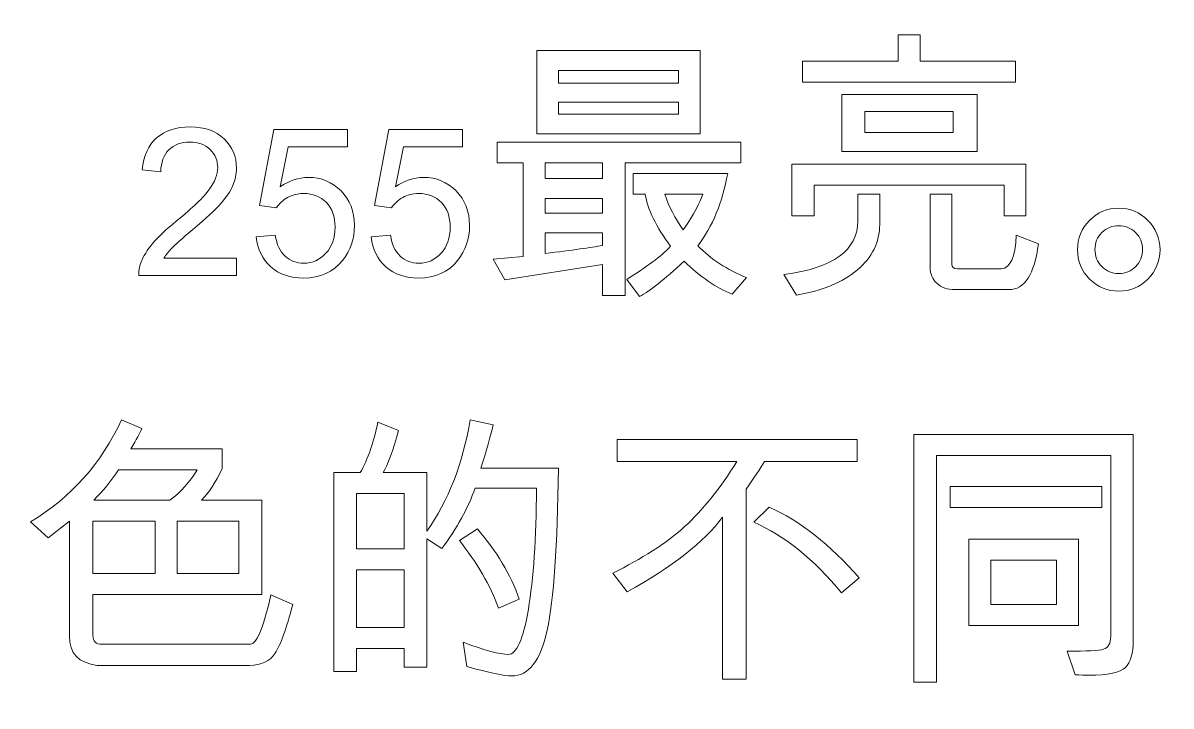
# Model space of a CAD drawing. Header units: millimetres. Extents: x 323 to 983, y 59 to 560.
# Drawn here: x 509.9 to 534.86, y 84.72 to 99.58 of the extents above; entities that cross this region are included whole.
import ezdxf

# ---------------------------------------------------------------- set-up
doc = ezdxf.new("R2010")
doc.units = ezdxf.units.MM
doc.header["$MEASUREMENT"] = 0
doc.layers.add('layer 1', color=7, linetype='Continuous')

msp = doc.modelspace()

# ---------------------------------------------------------------- linework, layer by layer
at = {"layer": 'layer 1', "color": 142, "lineweight": 9}
msp.add_open_spline([(332.7743, 558.5647), (332.7743, 558.5647), (612.7743, 558.5647), (612.7743, 558.5647), (612.7743, 558.5647), (615.4248, 558.5664), (617.9674, 557.5151), (619.8428, 555.6421), (619.8428, 555.6421), (621.7182, 553.7691), (622.7727, 551.2152), (622.7743, 548.5647), (622.7743, 548.5647), (622.7743, 548.5647), (622.7743, 68.5647), (622.7743, 68.5647), (622.7743, 68.5647), (622.776, 65.9143), (621.7247, 63.3717), (619.8517, 61.4963), (619.8517, 61.4963), (617.9787, 59.6209), (615.4248, 58.5664), (612.7743, 58.5647), (612.7743, 58.5647), (612.7743, 58.5647), (332.7743, 58.5647), (332.7743, 58.5647), (332.7743, 58.5647), (330.1239, 58.5631), (327.5813, 59.6144), (325.7059, 61.4873), (325.7059, 61.4873), (323.8305, 63.3603), (322.776, 65.9143), (322.7743, 68.5647), (322.7743, 68.5647), (322.7743, 68.5647), (322.7743, 548.5647), (322.7743, 548.5647), (322.7743, 548.5647), (322.7727, 551.2152), (323.824, 553.7578), (325.6969, 555.6332), (325.6969, 555.6332), (327.5699, 557.5086), (330.1239, 558.5631), (332.7743, 558.5647)], degree=3, knots=[0, 0, 0, 0, 0.0833333, 0.0833333, 0.0833333, 0.0833333, 0.1666667, 0.1666667, 0.1666667, 0.1666667, 0.25, 0.25, 0.25, 0.25, 0.3333333, 0.3333333, 0.3333333, 0.3333333, 0.4166667, 0.4166667, 0.4166667, 0.4166667, 0.5, 0.5, 0.5, 0.5, 0.5833333, 0.5833333, 0.5833333, 0.5833333, 0.6666667, 0.6666667, 0.6666667, 0.6666667, 0.75, 0.75, 0.75, 0.75, 0.8333333, 0.8333333, 0.8333333, 0.8333333, 0.9166667, 0.9166667, 0.9166667, 0.9166667, 1, 1, 1, 1], dxfattribs=at)
at = {"layer": 'layer 1', "lineweight": 9}
for points, knots in [([(383.238, 160.7919), (383.238, 160.7919), (593.3409, 160.7919), (593.3409, 160.7919), (593.3409, 160.7919), (595.9914, 160.7935), (598.534, 159.7422), (600.4094, 157.8693), (600.4094, 157.8693), (602.2847, 155.9963), (603.3393, 153.4423), (603.3409, 150.7919), (603.3409, 150.7919), (603.3409, 150.7919), (603.3409, 78.6181), (603.3409, 78.6181), (603.3409, 78.6181), (603.3426, 75.9676), (602.2913, 73.425), (600.4183, 71.5496), (600.4183, 71.5496), (598.5453, 69.6743), (595.9914, 68.6198), (593.3409, 68.6181), (593.3409, 68.6181), (593.3409, 68.6181), (356.6204, 68.6181), (356.6204, 68.6181), (356.6204, 68.6181), (353.9699, 68.6164), (351.4273, 69.6677), (349.552, 71.5407), (349.552, 71.5407), (347.6766, 73.4137), (346.6221, 75.9676), (346.6204, 78.6181), (346.6204, 78.6181), (346.6204, 78.6181), (346.6204, 150.7919), (346.6204, 150.7919), (346.6204, 150.7919), (346.6188, 153.4423), (347.67, 155.9849), (349.543, 157.8603), (349.543, 157.8603), (351.416, 159.7357), (353.9699, 160.7902), (356.6204, 160.7919), (356.6204, 160.7919), (356.6204, 160.7919), (383.238, 160.7919), (383.238, 160.7919)], [0, 0, 0, 0, 0.0769231, 0.0769231, 0.0769231, 0.0769231, 0.1538462, 0.1538462, 0.1538462, 0.1538462, 0.2307692, 0.2307692, 0.2307692, 0.2307692, 0.3076923, 0.3076923, 0.3076923, 0.3076923, 0.3846154, 0.3846154, 0.3846154, 0.3846154, 0.4615385, 0.4615385, 0.4615385, 0.4615385, 0.5384615, 0.5384615, 0.5384615, 0.5384615, 0.6153846, 0.6153846, 0.6153846, 0.6153846, 0.6923077, 0.6923077, 0.6923077, 0.6923077, 0.7692308, 0.7692308, 0.7692308, 0.7692308, 0.8461538, 0.8461538, 0.8461538, 0.8461538, 0.9230769, 0.9230769, 0.9230769, 0.9230769, 1, 1, 1, 1]), ([(531.48, 98.2984), (531.48, 98.2984), (526.853, 98.2984), (526.853, 98.2984), (526.853, 98.2984), (526.853, 98.2984), (526.853, 98.7556), (526.853, 98.7556), (526.853, 98.7556), (526.853, 98.7556), (528.928, 98.7556), (528.928, 98.7556), (528.928, 98.7556), (528.928, 98.7556), (528.928, 99.3234), (528.928, 99.3234), (528.928, 99.3234), (528.928, 99.3234), (529.405, 99.3234), (529.405, 99.3234), (529.405, 99.3234), (529.405, 99.3234), (529.405, 98.7556), (529.405, 98.7556), (529.405, 98.7556), (529.405, 98.7556), (531.48, 98.7556), (531.48, 98.7556), (531.48, 98.7556), (531.48, 98.7556), (531.48, 98.2984), (531.48, 98.2984)], [0, 0, 0, 0, 0.125, 0.125, 0.125, 0.125, 0.25, 0.25, 0.25, 0.25, 0.375, 0.375, 0.375, 0.375, 0.5, 0.5, 0.5, 0.5, 0.625, 0.625, 0.625, 0.625, 0.75, 0.75, 0.75, 0.75, 0.875, 0.875, 0.875, 0.875, 1, 1, 1, 1]), ([(524.629, 97.1692), (524.629, 97.1692), (521.0727, 97.1692), (521.0727, 97.1692), (521.0727, 97.1692), (521.0727, 97.1692), (521.0727, 98.9817), (521.0727, 98.9817), (521.0727, 98.9817), (521.0727, 98.9817), (524.629, 98.9817), (524.629, 98.9817), (524.629, 98.9817), (524.629, 98.9817), (524.629, 97.1692), (524.629, 97.1692)], [0, 0, 0, 0, 0.25, 0.25, 0.25, 0.25, 0.5, 0.5, 0.5, 0.5, 0.75, 0.75, 0.75, 0.75, 1, 1, 1, 1]), ([(524.155, 98.2744), (524.155, 98.2744), (524.155, 98.5484), (524.155, 98.5484), (524.155, 98.5484), (524.155, 98.5484), (521.5467, 98.5484), (521.5467, 98.5484), (521.5467, 98.5484), (521.5467, 98.5484), (521.5467, 98.2744), (521.5467, 98.2744), (521.5467, 98.2744), (521.5467, 98.2744), (524.155, 98.2744), (524.155, 98.2744)], [0, 0, 0, 0, 0.25, 0.25, 0.25, 0.25, 0.5, 0.5, 0.5, 0.5, 0.75, 0.75, 0.75, 0.75, 1, 1, 1, 1]), ([(524.155, 97.5994), (524.155, 97.5994), (524.155, 97.8619), (524.155, 97.8619), (524.155, 97.8619), (524.155, 97.8619), (521.5467, 97.8619), (521.5467, 97.8619), (521.5467, 97.8619), (521.5467, 97.8619), (521.5467, 97.5994), (521.5467, 97.5994), (521.5467, 97.5994), (521.5467, 97.5994), (524.155, 97.5994), (524.155, 97.5994)], [0, 0, 0, 0, 0.25, 0.25, 0.25, 0.25, 0.5, 0.5, 0.5, 0.5, 0.75, 0.75, 0.75, 0.75, 1, 1, 1, 1]), ([(530.6467, 96.7879), (530.6467, 96.7879), (527.705, 96.7879), (527.705, 96.7879), (527.705, 96.7879), (527.705, 96.7879), (527.705, 98.0296), (527.705, 98.0296), (527.705, 98.0296), (527.705, 98.0296), (530.6467, 98.0296), (530.6467, 98.0296), (530.6467, 98.0296), (530.6467, 98.0296), (530.6467, 96.7879), (530.6467, 96.7879)], [0, 0, 0, 0, 0.25, 0.25, 0.25, 0.25, 0.5, 0.5, 0.5, 0.5, 0.75, 0.75, 0.75, 0.75, 1, 1, 1, 1]), ([(530.128, 97.1994), (530.128, 97.1994), (530.128, 97.6546), (530.128, 97.6546), (530.128, 97.6546), (530.128, 97.6546), (528.205, 97.6546), (528.205, 97.6546), (528.205, 97.6546), (528.205, 97.6546), (528.205, 97.1994), (528.205, 97.1994), (528.205, 97.1994), (528.205, 97.1994), (530.128, 97.1994), (530.128, 97.1994)], [0, 0, 0, 0, 0.25, 0.25, 0.25, 0.25, 0.5, 0.5, 0.5, 0.5, 0.75, 0.75, 0.75, 0.75, 1, 1, 1, 1]), ([(514.5491, 94.4671), (514.5491, 94.4671), (514.5491, 94.0869), (514.5491, 94.0869), (514.5491, 94.0869), (514.5491, 94.0869), (512.4199, 94.0869), (512.4199, 94.0869), (512.4199, 94.0869), (512.4169, 94.1821), (512.4319, 94.2736), (512.4656, 94.3614), (512.4656, 94.3614), (512.5196, 94.5069), (512.6066, 94.6494), (512.7259, 94.7904), (512.7259, 94.7904), (512.8459, 94.9306), (513.0184, 95.0934), (513.2434, 95.2779), (513.2434, 95.2779), (513.5936, 95.5651), (513.8306, 95.7924), (513.9536, 95.9604), (513.9536, 95.9604), (514.0766, 96.1276), (514.1381, 96.2866), (514.1381, 96.4359), (514.1381, 96.4359), (514.1381, 96.5926), (514.0819, 96.7246), (513.9701, 96.8326), (513.9701, 96.8326), (513.8576, 96.9399), (513.7114, 96.9939), (513.5314, 96.9939), (513.5314, 96.9939), (513.3409, 96.9939), (513.1886, 96.9369), (513.0746, 96.8221), (513.0746, 96.8221), (512.9599, 96.7081), (512.9021, 96.5499), (512.9006, 96.3481), (512.9006, 96.3481), (512.9006, 96.3481), (512.4941, 96.3894), (512.4941, 96.3894), (512.4941, 96.3894), (512.5219, 96.6931), (512.6269, 96.9241), (512.8084, 97.0831), (512.8084, 97.0831), (512.9899, 97.2421), (513.2344, 97.3216), (513.5404, 97.3216), (513.5404, 97.3216), (513.8494, 97.3216), (514.0939, 97.2354), (514.2739, 97.0644), (514.2739, 97.0644), (514.4546, 96.8926), (514.5446, 96.6804), (514.5446, 96.4269), (514.5446, 96.4269), (514.5446, 96.2979), (514.5184, 96.1711), (514.4651, 96.0466), (514.4651, 96.0466), (514.4126, 95.9221), (514.3249, 95.7909), (514.2026, 95.6536), (514.2026, 95.6536), (514.0804, 95.5156), (513.8771, 95.3266), (513.5929, 95.0866), (513.5929, 95.0866), (513.3559, 94.8871), (513.2036, 94.7521), (513.1361, 94.6809), (513.1361, 94.6809), (513.0686, 94.6104), (513.0131, 94.5391), (512.9689, 94.4671), (512.9689, 94.4671), (512.9689, 94.4671), (514.5491, 94.4671), (514.5491, 94.4671)], [0, 0, 0, 0, 0.0454545, 0.0454545, 0.0454545, 0.0454545, 0.0909091, 0.0909091, 0.0909091, 0.0909091, 0.1363636, 0.1363636, 0.1363636, 0.1363636, 0.1818182, 0.1818182, 0.1818182, 0.1818182, 0.2272727, 0.2272727, 0.2272727, 0.2272727, 0.2727273, 0.2727273, 0.2727273, 0.2727273, 0.3181818, 0.3181818, 0.3181818, 0.3181818, 0.3636364, 0.3636364, 0.3636364, 0.3636364, 0.4090909, 0.4090909, 0.4090909, 0.4090909, 0.4545455, 0.4545455, 0.4545455, 0.4545455, 0.5, 0.5, 0.5, 0.5, 0.5454545, 0.5454545, 0.5454545, 0.5454545, 0.5909091, 0.5909091, 0.5909091, 0.5909091, 0.6363636, 0.6363636, 0.6363636, 0.6363636, 0.6818182, 0.6818182, 0.6818182, 0.6818182, 0.7272727, 0.7272727, 0.7272727, 0.7272727, 0.7727273, 0.7727273, 0.7727273, 0.7727273, 0.8181818, 0.8181818, 0.8181818, 0.8181818, 0.8636364, 0.8636364, 0.8636364, 0.8636364, 0.9090909, 0.9090909, 0.9090909, 0.9090909, 0.9545455, 0.9545455, 0.9545455, 0.9545455, 1, 1, 1, 1]), ([(514.9728, 94.9306), (514.9728, 94.9306), (515.3883, 94.9659), (515.3883, 94.9659), (515.3883, 94.9659), (515.4191, 94.7634), (515.4903, 94.6119), (515.6021, 94.5099), (515.6021, 94.5099), (515.7146, 94.4079), (515.8496, 94.3569), (516.0078, 94.3569), (516.0078, 94.3569), (516.1983, 94.3569), (516.3596, 94.4289), (516.4908, 94.5721), (516.4908, 94.5721), (516.6228, 94.7161), (516.6888, 94.9066), (516.6888, 95.1436), (516.6888, 95.1436), (516.6888, 95.3694), (516.6258, 95.5471), (516.4991, 95.6776), (516.4991, 95.6776), (516.3723, 95.8081), (516.2066, 95.8734), (516.0011, 95.8734), (516.0011, 95.8734), (515.8736, 95.8734), (515.7588, 95.8441), (515.6561, 95.7864), (515.6561, 95.7864), (515.5533, 95.7286), (515.4731, 95.6536), (515.4146, 95.5614), (515.4146, 95.5614), (515.4146, 95.5614), (515.0433, 95.6094), (515.0433, 95.6094), (515.0433, 95.6094), (515.0433, 95.6094), (515.3553, 97.2639), (515.3553, 97.2639), (515.3553, 97.2639), (515.3553, 97.2639), (516.9573, 97.2639), (516.9573, 97.2639), (516.9573, 97.2639), (516.9573, 97.2639), (516.9573, 96.8859), (516.9573, 96.8859), (516.9573, 96.8859), (516.9573, 96.8859), (515.6718, 96.8859), (515.6718, 96.8859), (515.6718, 96.8859), (515.6718, 96.8859), (515.4978, 96.0204), (515.4978, 96.0204), (515.4978, 96.0204), (515.6913, 96.1554), (515.8946, 96.2229), (516.1068, 96.2229), (516.1068, 96.2229), (516.3881, 96.2229), (516.6251, 96.1254), (516.8186, 95.9304), (516.8186, 95.9304), (517.0121, 95.7354), (517.1088, 95.4849), (517.1088, 95.1789), (517.1088, 95.1789), (517.1088, 94.8871), (517.0233, 94.6351), (516.8538, 94.4229), (516.8538, 94.4229), (516.6468, 94.1626), (516.3648, 94.0322), (516.0078, 94.0322), (516.0078, 94.0322), (515.7146, 94.0322), (515.4753, 94.1139), (515.2901, 94.2781), (515.2901, 94.2781), (515.1048, 94.4424), (514.9991, 94.6599), (514.9728, 94.9306)], [0, 0, 0, 0, 0.0454545, 0.0454545, 0.0454545, 0.0454545, 0.0909091, 0.0909091, 0.0909091, 0.0909091, 0.1363636, 0.1363636, 0.1363636, 0.1363636, 0.1818182, 0.1818182, 0.1818182, 0.1818182, 0.2272727, 0.2272727, 0.2272727, 0.2272727, 0.2727273, 0.2727273, 0.2727273, 0.2727273, 0.3181818, 0.3181818, 0.3181818, 0.3181818, 0.3636364, 0.3636364, 0.3636364, 0.3636364, 0.4090909, 0.4090909, 0.4090909, 0.4090909, 0.4545455, 0.4545455, 0.4545455, 0.4545455, 0.5, 0.5, 0.5, 0.5, 0.5454545, 0.5454545, 0.5454545, 0.5454545, 0.5909091, 0.5909091, 0.5909091, 0.5909091, 0.6363636, 0.6363636, 0.6363636, 0.6363636, 0.6818182, 0.6818182, 0.6818182, 0.6818182, 0.7272727, 0.7272727, 0.7272727, 0.7272727, 0.7727273, 0.7727273, 0.7727273, 0.7727273, 0.8181818, 0.8181818, 0.8181818, 0.8181818, 0.8636364, 0.8636364, 0.8636364, 0.8636364, 0.9090909, 0.9090909, 0.9090909, 0.9090909, 0.9545455, 0.9545455, 0.9545455, 0.9545455, 1, 1, 1, 1]), ([(517.4755, 94.9306), (517.4755, 94.9306), (517.891, 94.9659), (517.891, 94.9659), (517.891, 94.9659), (517.9218, 94.7634), (517.993, 94.6119), (518.1048, 94.5099), (518.1048, 94.5099), (518.2173, 94.4079), (518.3523, 94.3569), (518.5105, 94.3569), (518.5105, 94.3569), (518.701, 94.3569), (518.8623, 94.4289), (518.9935, 94.5721), (518.9935, 94.5721), (519.1255, 94.7161), (519.1915, 94.9066), (519.1915, 95.1436), (519.1915, 95.1436), (519.1915, 95.3694), (519.1285, 95.5471), (519.0018, 95.6776), (519.0018, 95.6776), (518.875, 95.8081), (518.7093, 95.8734), (518.5038, 95.8734), (518.5038, 95.8734), (518.3763, 95.8734), (518.2615, 95.8441), (518.1588, 95.7864), (518.1588, 95.7864), (518.056, 95.7286), (517.9758, 95.6536), (517.9173, 95.5614), (517.9173, 95.5614), (517.9173, 95.5614), (517.546, 95.6094), (517.546, 95.6094), (517.546, 95.6094), (517.546, 95.6094), (517.858, 97.2639), (517.858, 97.2639), (517.858, 97.2639), (517.858, 97.2639), (519.46, 97.2639), (519.46, 97.2639), (519.46, 97.2639), (519.46, 97.2639), (519.46, 96.8859), (519.46, 96.8859), (519.46, 96.8859), (519.46, 96.8859), (518.1745, 96.8859), (518.1745, 96.8859), (518.1745, 96.8859), (518.1745, 96.8859), (518.0005, 96.0204), (518.0005, 96.0204), (518.0005, 96.0204), (518.194, 96.1554), (518.3973, 96.2229), (518.6095, 96.2229), (518.6095, 96.2229), (518.8908, 96.2229), (519.1278, 96.1254), (519.3213, 95.9304), (519.3213, 95.9304), (519.5148, 95.7354), (519.6115, 95.4849), (519.6115, 95.1789), (519.6115, 95.1789), (519.6115, 94.8871), (519.526, 94.6351), (519.3565, 94.4229), (519.3565, 94.4229), (519.1495, 94.1626), (518.8675, 94.0322), (518.5105, 94.0322), (518.5105, 94.0322), (518.2173, 94.0322), (517.978, 94.1139), (517.7928, 94.2781), (517.7928, 94.2781), (517.6075, 94.4424), (517.5018, 94.6599), (517.4755, 94.9306)], [0, 0, 0, 0, 0.0454545, 0.0454545, 0.0454545, 0.0454545, 0.0909091, 0.0909091, 0.0909091, 0.0909091, 0.1363636, 0.1363636, 0.1363636, 0.1363636, 0.1818182, 0.1818182, 0.1818182, 0.1818182, 0.2272727, 0.2272727, 0.2272727, 0.2272727, 0.2727273, 0.2727273, 0.2727273, 0.2727273, 0.3181818, 0.3181818, 0.3181818, 0.3181818, 0.3636364, 0.3636364, 0.3636364, 0.3636364, 0.4090909, 0.4090909, 0.4090909, 0.4090909, 0.4545455, 0.4545455, 0.4545455, 0.4545455, 0.5, 0.5, 0.5, 0.5, 0.5454545, 0.5454545, 0.5454545, 0.5454545, 0.5909091, 0.5909091, 0.5909091, 0.5909091, 0.6363636, 0.6363636, 0.6363636, 0.6363636, 0.6818182, 0.6818182, 0.6818182, 0.6818182, 0.7272727, 0.7272727, 0.7272727, 0.7272727, 0.7727273, 0.7727273, 0.7727273, 0.7727273, 0.8181818, 0.8181818, 0.8181818, 0.8181818, 0.8636364, 0.8636364, 0.8636364, 0.8636364, 0.9090909, 0.9090909, 0.9090909, 0.9090909, 0.9545455, 0.9545455, 0.9545455, 0.9545455, 1, 1, 1, 1]), ([(525.5102, 96.5379), (525.5102, 96.5379), (522.9925, 96.5379), (522.9925, 96.5379), (522.9925, 96.5379), (522.9925, 96.5379), (522.9925, 93.6567), (522.9925, 93.6567), (522.9925, 93.6567), (522.9925, 93.6567), (522.4988, 93.6567), (522.4988, 93.6567), (522.4988, 93.6567), (522.4988, 93.6567), (522.4988, 94.3254), (522.4988, 94.3254), (522.4988, 94.3254), (522.4988, 94.3254), (520.38, 93.9921), (520.38, 93.9921), (520.38, 93.9921), (520.38, 93.9921), (520.1238, 94.4442), (520.1238, 94.4442), (520.1238, 94.4442), (520.1238, 94.4442), (520.78, 94.5046), (520.78, 94.5046), (520.78, 94.5046), (520.78, 94.5046), (520.78, 96.5379), (520.78, 96.5379), (520.78, 96.5379), (520.78, 96.5379), (520.2155, 96.5379), (520.2155, 96.5379), (520.2155, 96.5379), (520.2155, 96.5379), (520.2155, 96.9921), (520.2155, 96.9921), (520.2155, 96.9921), (520.2155, 96.9921), (525.5102, 96.9921), (525.5102, 96.9921), (525.5102, 96.9921), (525.5102, 96.9921), (525.5102, 96.5379), (525.5102, 96.5379)], [0, 0, 0, 0, 0.0833333, 0.0833333, 0.0833333, 0.0833333, 0.1666667, 0.1666667, 0.1666667, 0.1666667, 0.25, 0.25, 0.25, 0.25, 0.3333333, 0.3333333, 0.3333333, 0.3333333, 0.4166667, 0.4166667, 0.4166667, 0.4166667, 0.5, 0.5, 0.5, 0.5, 0.5833333, 0.5833333, 0.5833333, 0.5833333, 0.6666667, 0.6666667, 0.6666667, 0.6666667, 0.75, 0.75, 0.75, 0.75, 0.8333333, 0.8333333, 0.8333333, 0.8333333, 0.9166667, 0.9166667, 0.9166667, 0.9166667, 1, 1, 1, 1]), ([(522.4988, 96.1984), (522.4988, 96.1984), (522.4988, 96.5379), (522.4988, 96.5379), (522.4988, 96.5379), (522.4988, 96.5379), (521.253, 96.5379), (521.253, 96.5379), (521.253, 96.5379), (521.253, 96.5379), (521.253, 96.1984), (521.253, 96.1984), (521.253, 96.1984), (521.253, 96.1984), (522.4988, 96.1984), (522.4988, 96.1984)], [0, 0, 0, 0, 0.25, 0.25, 0.25, 0.25, 0.5, 0.5, 0.5, 0.5, 0.75, 0.75, 0.75, 0.75, 1, 1, 1, 1]), ([(531.703, 95.3869), (531.703, 95.3869), (531.2352, 95.3869), (531.2352, 95.3869), (531.2352, 95.3869), (531.2352, 95.3869), (531.2352, 96.0556), (531.2352, 96.0556), (531.2352, 96.0556), (531.2352, 96.0556), (527.104, 96.0556), (527.104, 96.0556), (527.104, 96.0556), (527.104, 96.0556), (527.104, 95.3869), (527.104, 95.3869), (527.104, 95.3869), (527.104, 95.3869), (526.6217, 95.3869), (526.6217, 95.3869), (526.6217, 95.3869), (526.6217, 95.3869), (526.6217, 96.5129), (526.6217, 96.5129), (526.6217, 96.5129), (526.6217, 96.5129), (531.703, 96.5129), (531.703, 96.5129), (531.703, 96.5129), (531.703, 96.5129), (531.703, 95.3869), (531.703, 95.3869)], [0, 0, 0, 0, 0.125, 0.125, 0.125, 0.125, 0.25, 0.25, 0.25, 0.25, 0.375, 0.375, 0.375, 0.375, 0.5, 0.5, 0.5, 0.5, 0.625, 0.625, 0.625, 0.625, 0.75, 0.75, 0.75, 0.75, 0.875, 0.875, 0.875, 0.875, 1, 1, 1, 1]), ([(525.6352, 94.0442), (525.6352, 94.0442), (525.3217, 93.6807), (525.3217, 93.6807), (525.3217, 93.6807), (524.9696, 93.8234), (524.6217, 94.0629), (524.278, 94.3984), (524.278, 94.3984), (523.8446, 94.0036), (523.5217, 93.7473), (523.3102, 93.6296), (523.3102, 93.6296), (523.3102, 93.6296), (523.029, 94.0046), (523.029, 94.0046), (523.029, 94.0046), (523.453, 94.265), (523.7707, 94.5046), (523.9842, 94.7244), (523.9842, 94.7244), (523.6696, 95.1484), (523.4842, 95.5254), (523.429, 95.8567), (523.429, 95.8567), (523.429, 95.8567), (523.1665, 95.8567), (523.1665, 95.8567), (523.1665, 95.8567), (523.1665, 95.8567), (523.1665, 96.3119), (523.1665, 96.3119), (523.1665, 96.3119), (523.1665, 96.3119), (525.2238, 96.3119), (525.2238, 96.3119), (525.2238, 96.3119), (525.1113, 95.6786), (524.8946, 95.1536), (524.5738, 94.7369), (524.5738, 94.7369), (524.8582, 94.4442), (525.2123, 94.2129), (525.6352, 94.0442)], [0, 0, 0, 0, 0.0909091, 0.0909091, 0.0909091, 0.0909091, 0.1818182, 0.1818182, 0.1818182, 0.1818182, 0.2727273, 0.2727273, 0.2727273, 0.2727273, 0.3636364, 0.3636364, 0.3636364, 0.3636364, 0.4545455, 0.4545455, 0.4545455, 0.4545455, 0.5454545, 0.5454545, 0.5454545, 0.5454545, 0.6363636, 0.6363636, 0.6363636, 0.6363636, 0.7272727, 0.7272727, 0.7272727, 0.7272727, 0.8181818, 0.8181818, 0.8181818, 0.8181818, 0.9090909, 0.9090909, 0.9090909, 0.9090909, 1, 1, 1, 1]), ([(524.68, 95.8567), (524.68, 95.8567), (523.8592, 95.8567), (523.8592, 95.8567), (523.8592, 95.8567), (523.9446, 95.5921), (524.078, 95.3338), (524.2592, 95.0817), (524.2592, 95.0817), (524.4894, 95.4275), (524.63, 95.6859), (524.68, 95.8567)], [0, 0, 0, 0, 0.3333333, 0.3333333, 0.3333333, 0.3333333, 0.6666667, 0.6666667, 0.6666667, 0.6666667, 1, 1, 1, 1]), ([(528.529, 95.2004), (528.529, 94.8119), (528.3665, 94.4827), (528.0436, 94.2119), (528.0436, 94.2119), (527.7196, 93.9411), (527.279, 93.7588), (526.7217, 93.6629), (526.7217, 93.6629), (526.7217, 93.6629), (526.4477, 94.1109), (526.4477, 94.1109), (526.4477, 94.1109), (527.5175, 94.2494), (528.053, 94.639), (528.053, 95.2806), (528.053, 95.2806), (528.053, 95.2806), (528.053, 95.8567), (528.053, 95.8567), (528.053, 95.8567), (528.053, 95.8567), (528.529, 95.8567), (528.529, 95.8567), (528.529, 95.8567), (528.529, 95.8567), (528.529, 95.2004), (528.529, 95.2004)], [0, 0, 0, 0, 0.1428571, 0.1428571, 0.1428571, 0.1428571, 0.2857143, 0.2857143, 0.2857143, 0.2857143, 0.4285714, 0.4285714, 0.4285714, 0.4285714, 0.5714286, 0.5714286, 0.5714286, 0.5714286, 0.7142857, 0.7142857, 0.7142857, 0.7142857, 0.8571429, 0.8571429, 0.8571429, 0.8571429, 1, 1, 1, 1]), ([(531.98, 94.7796), (531.8925, 94.114), (531.678, 93.7817), (531.3363, 93.7817), (531.3363, 93.7817), (531.3363, 93.7817), (530.1613, 93.7817), (530.1613, 93.7817), (530.1613, 93.7817), (530.0009, 93.7817), (529.8707, 93.8275), (529.7727, 93.9192), (529.7727, 93.9192), (529.6738, 94.0109), (529.6238, 94.1244), (529.6238, 94.2609), (529.6238, 94.2609), (529.6238, 94.2609), (529.6238, 95.8567), (529.6238, 95.8567), (529.6238, 95.8567), (529.6238, 95.8567), (530.0977, 95.8567), (530.0977, 95.8567), (530.0977, 95.8567), (530.0977, 95.8567), (530.0977, 94.3369), (530.0977, 94.3369), (530.0977, 94.3369), (530.0977, 94.2702), (530.1373, 94.2369), (530.2165, 94.2369), (530.2165, 94.2369), (530.2165, 94.2369), (531.1717, 94.2369), (531.1717, 94.2369), (531.1717, 94.2369), (531.3644, 94.2369), (531.4738, 94.4806), (531.4977, 94.9692), (531.4977, 94.9692), (531.4977, 94.9692), (531.98, 94.7796), (531.98, 94.7796)], [0, 0, 0, 0, 0.0909091, 0.0909091, 0.0909091, 0.0909091, 0.1818182, 0.1818182, 0.1818182, 0.1818182, 0.2727273, 0.2727273, 0.2727273, 0.2727273, 0.3636364, 0.3636364, 0.3636364, 0.3636364, 0.4545455, 0.4545455, 0.4545455, 0.4545455, 0.5454545, 0.5454545, 0.5454545, 0.5454545, 0.6363636, 0.6363636, 0.6363636, 0.6363636, 0.7272727, 0.7272727, 0.7272727, 0.7272727, 0.8181818, 0.8181818, 0.8181818, 0.8181818, 0.9090909, 0.9090909, 0.9090909, 0.9090909, 1, 1, 1, 1]), ([(522.4988, 95.4484), (522.4988, 95.4484), (522.4988, 95.7681), (522.4988, 95.7681), (522.4988, 95.7681), (522.4988, 95.7681), (521.253, 95.7681), (521.253, 95.7681), (521.253, 95.7681), (521.253, 95.7681), (521.253, 95.4484), (521.253, 95.4484), (521.253, 95.4484), (521.253, 95.4484), (522.4988, 95.4484), (522.4988, 95.4484)], [0, 0, 0, 0, 0.25, 0.25, 0.25, 0.25, 0.5, 0.5, 0.5, 0.5, 0.75, 0.75, 0.75, 0.75, 1, 1, 1, 1]), ([(533.7227, 95.5546), (533.9707, 95.5546), (534.1832, 95.4661), (534.3592, 95.289), (534.3592, 95.289), (534.5352, 95.1119), (534.6227, 94.8984), (534.6227, 94.6484), (534.6227, 94.6484), (534.6227, 94.4004), (534.5352, 94.1879), (534.3602, 94.0119), (534.3602, 94.0119), (534.1852, 93.8359), (533.9748, 93.7484), (533.729, 93.7484), (533.729, 93.7484), (533.4811, 93.7484), (533.2686, 93.8359), (533.0925, 94.0119), (533.0925, 94.0119), (532.9165, 94.1879), (532.829, 94.4004), (532.829, 94.6484), (532.829, 94.6484), (532.829, 94.8984), (532.9165, 95.1119), (533.0915, 95.289), (533.0915, 95.289), (533.2665, 95.4661), (533.4769, 95.5546), (533.7227, 95.5546)], [0, 0, 0, 0, 0.125, 0.125, 0.125, 0.125, 0.25, 0.25, 0.25, 0.25, 0.375, 0.375, 0.375, 0.375, 0.5, 0.5, 0.5, 0.5, 0.625, 0.625, 0.625, 0.625, 0.75, 0.75, 0.75, 0.75, 0.875, 0.875, 0.875, 0.875, 1, 1, 1, 1]), ([(533.7259, 94.1296), (533.8707, 94.1296), (533.9925, 94.1806), (534.0936, 94.2838), (534.0936, 94.2838), (534.1946, 94.3869), (534.2446, 94.5098), (534.2446, 94.6546), (534.2446, 94.6546), (534.2446, 94.7994), (534.1936, 94.9213), (534.0925, 95.0223), (534.0925, 95.0223), (533.9905, 95.1234), (533.8686, 95.1734), (533.7259, 95.1734), (533.7259, 95.1734), (533.5832, 95.1734), (533.4613, 95.1234), (533.3592, 95.0223), (533.3592, 95.0223), (533.2582, 94.9213), (533.2071, 94.7994), (533.2071, 94.6546), (533.2071, 94.6546), (533.2071, 94.5098), (533.2571, 94.3869), (533.3582, 94.2838), (533.3582, 94.2838), (533.4592, 94.1806), (533.5811, 94.1296), (533.7259, 94.1296)], [0, 0, 0, 0, 0.125, 0.125, 0.125, 0.125, 0.25, 0.25, 0.25, 0.25, 0.375, 0.375, 0.375, 0.375, 0.5, 0.5, 0.5, 0.5, 0.625, 0.625, 0.625, 0.625, 0.75, 0.75, 0.75, 0.75, 0.875, 0.875, 0.875, 0.875, 1, 1, 1, 1]), ([(522.4988, 94.7431), (522.4988, 94.7431), (522.4988, 95.0181), (522.4988, 95.0181), (522.4988, 95.0181), (522.4988, 95.0181), (521.253, 95.0181), (521.253, 95.0181), (521.253, 95.0181), (521.253, 95.0181), (521.253, 94.5692), (521.253, 94.5692), (521.253, 94.5692), (521.8436, 94.64), (522.2582, 94.6984), (522.4988, 94.7431)], [0, 0, 0, 0, 0.25, 0.25, 0.25, 0.25, 0.5, 0.5, 0.5, 0.5, 0.75, 0.75, 0.75, 0.75, 1, 1, 1, 1]), ([(515.7682, 86.9307), (515.6297, 86.4036), (515.5036, 86.0515), (515.388, 85.8734), (515.388, 85.8734), (515.2734, 85.6953), (515.0859, 85.6057), (514.8255, 85.6057), (514.8255, 85.6057), (514.8255, 85.6057), (511.5172, 85.6057), (511.5172, 85.6057), (511.5172, 85.6057), (511.114, 85.6526), (510.913, 85.8651), (510.913, 86.2442), (510.913, 86.2442), (510.913, 86.2442), (510.913, 88.7432), (510.913, 88.7432), (510.913, 88.7432), (510.913, 88.7432), (510.4547, 88.3807), (510.4547, 88.3807), (510.4547, 88.3807), (510.4547, 88.3807), (510.0672, 88.7255), (510.0672, 88.7255), (510.0672, 88.7255), (510.9505, 89.264), (511.6109, 90.0057), (512.0484, 90.9495), (512.0484, 90.9495), (512.0484, 90.9495), (512.488, 90.7578), (512.488, 90.7578), (512.488, 90.7578), (512.4494, 90.6682), (512.3692, 90.5213), (512.2494, 90.3182), (512.2494, 90.3182), (512.2494, 90.3182), (514.2359, 90.3182), (514.2359, 90.3182), (514.2359, 90.3182), (514.2359, 90.3182), (514.2359, 89.888), (514.2359, 89.888), (514.2359, 89.888), (514.0901, 89.5828), (513.9401, 89.3536), (513.788, 89.2015), (513.788, 89.2015), (513.788, 89.2015), (515.0942, 89.2015), (515.0942, 89.2015), (515.0942, 89.2015), (515.0942, 89.2015), (515.0942, 87.1505), (515.0942, 87.1505), (515.0942, 87.1505), (515.0942, 87.1505), (511.4255, 87.1505), (511.4255, 87.1505), (511.4255, 87.1505), (511.4255, 87.1505), (511.4255, 86.2557), (511.4255, 86.2557), (511.4255, 86.2557), (511.4255, 86.1276), (511.4901, 86.064), (511.6182, 86.064), (511.6182, 86.064), (511.6182, 86.064), (514.8192, 86.064), (514.8192, 86.064), (514.8192, 86.064), (514.9713, 86.0359), (515.1297, 86.3932), (515.2922, 87.138), (515.2922, 87.138), (515.2922, 87.138), (515.7682, 86.9307), (515.7682, 86.9307)], [0, 0, 0, 0, 0.047619, 0.047619, 0.047619, 0.047619, 0.0952381, 0.0952381, 0.0952381, 0.0952381, 0.1428571, 0.1428571, 0.1428571, 0.1428571, 0.1904762, 0.1904762, 0.1904762, 0.1904762, 0.2380952, 0.2380952, 0.2380952, 0.2380952, 0.2857143, 0.2857143, 0.2857143, 0.2857143, 0.3333333, 0.3333333, 0.3333333, 0.3333333, 0.3809524, 0.3809524, 0.3809524, 0.3809524, 0.4285714, 0.4285714, 0.4285714, 0.4285714, 0.4761905, 0.4761905, 0.4761905, 0.4761905, 0.5238095, 0.5238095, 0.5238095, 0.5238095, 0.5714286, 0.5714286, 0.5714286, 0.5714286, 0.6190476, 0.6190476, 0.6190476, 0.6190476, 0.6666667, 0.6666667, 0.6666667, 0.6666667, 0.7142857, 0.7142857, 0.7142857, 0.7142857, 0.7619048, 0.7619048, 0.7619048, 0.7619048, 0.8095238, 0.8095238, 0.8095238, 0.8095238, 0.8571429, 0.8571429, 0.8571429, 0.8571429, 0.9047619, 0.9047619, 0.9047619, 0.9047619, 0.952381, 0.952381, 0.952381, 0.952381, 1, 1, 1, 1]), ([(521.5422, 89.8942), (521.5255, 88.2088), (521.4453, 87.0349), (521.2994, 86.3703), (521.2994, 86.3703), (521.1536, 85.7068), (520.8974, 85.3745), (520.5286, 85.3745), (520.5286, 85.3745), (520.3619, 85.3745), (520.038, 85.4432), (519.5557, 85.5818), (519.5557, 85.5818), (519.5557, 85.5818), (519.4734, 86.1067), (519.4734, 86.1067), (519.4734, 86.1067), (519.9432, 85.9317), (520.2703, 85.8442), (520.4557, 85.8442), (520.4557, 85.8442), (520.6349, 85.8442), (520.7797, 86.1724), (520.8911, 86.8286), (520.8911, 86.8286), (521.0015, 87.4849), (521.0609, 88.363), (521.0692, 89.464), (521.0692, 89.464), (521.0692, 89.464), (519.7359, 89.464), (519.7359, 89.464), (519.7359, 89.464), (519.5765, 89.0245), (519.3359, 88.587), (519.0119, 88.1515), (519.0119, 88.1515), (519.0119, 88.1515), (518.6859, 88.362), (518.6859, 88.362), (518.6859, 88.362), (518.6859, 88.362), (518.6859, 85.5693), (518.6859, 85.5693), (518.6859, 85.5693), (518.6859, 85.5693), (518.1942, 85.5693), (518.1942, 85.5693), (518.1942, 85.5693), (518.1942, 85.5693), (518.1942, 85.9755), (518.1942, 85.9755), (518.1942, 85.9755), (518.1942, 85.9755), (517.1567, 85.9755), (517.1567, 85.9755), (517.1567, 85.9755), (517.1567, 85.9755), (517.1567, 85.4693), (517.1567, 85.4693), (517.1567, 85.4693), (517.1567, 85.4693), (516.6619, 85.4693), (516.6619, 85.4693), (516.6619, 85.4693), (516.6619, 85.4693), (516.6619, 89.7995), (516.6619, 89.7995), (516.6619, 89.7995), (516.6619, 89.7995), (517.2359, 89.7995), (517.2359, 89.7995), (517.2359, 89.7995), (517.4047, 90.0984), (517.5317, 90.4661), (517.6172, 90.9005), (517.6172, 90.9005), (517.6172, 90.9005), (518.0692, 90.7182), (518.0692, 90.7182), (518.0692, 90.7182), (517.9494, 90.2745), (517.8359, 89.9682), (517.7307, 89.7995), (517.7307, 89.7995), (517.7307, 89.7995), (518.6859, 89.7995), (518.6859, 89.7995), (518.6859, 89.7995), (518.6859, 89.7995), (518.6859, 88.5265), (518.6859, 88.5265), (518.6859, 88.5265), (519.1494, 89.1817), (519.463, 89.989), (519.6255, 90.9495), (519.6255, 90.9495), (519.6255, 90.9495), (520.1234, 90.837), (520.1234, 90.837), (520.1234, 90.837), (520.0682, 90.5911), (519.9786, 90.2765), (519.8547, 89.8942), (519.8547, 89.8942), (519.8547, 89.8942), (521.5422, 89.8942), (521.5422, 89.8942)], [0, 0, 0, 0, 0.037037, 0.037037, 0.037037, 0.037037, 0.0740741, 0.0740741, 0.0740741, 0.0740741, 0.1111111, 0.1111111, 0.1111111, 0.1111111, 0.1481481, 0.1481481, 0.1481481, 0.1481481, 0.1851852, 0.1851852, 0.1851852, 0.1851852, 0.2222222, 0.2222222, 0.2222222, 0.2222222, 0.2592593, 0.2592593, 0.2592593, 0.2592593, 0.2962963, 0.2962963, 0.2962963, 0.2962963, 0.3333333, 0.3333333, 0.3333333, 0.3333333, 0.3703704, 0.3703704, 0.3703704, 0.3703704, 0.4074074, 0.4074074, 0.4074074, 0.4074074, 0.4444444, 0.4444444, 0.4444444, 0.4444444, 0.4814815, 0.4814815, 0.4814815, 0.4814815, 0.5185185, 0.5185185, 0.5185185, 0.5185185, 0.5555556, 0.5555556, 0.5555556, 0.5555556, 0.5925926, 0.5925926, 0.5925926, 0.5925926, 0.6296296, 0.6296296, 0.6296296, 0.6296296, 0.6666667, 0.6666667, 0.6666667, 0.6666667, 0.7037037, 0.7037037, 0.7037037, 0.7037037, 0.7407407, 0.7407407, 0.7407407, 0.7407407, 0.7777778, 0.7777778, 0.7777778, 0.7777778, 0.8148148, 0.8148148, 0.8148148, 0.8148148, 0.8518519, 0.8518519, 0.8518519, 0.8518519, 0.8888889, 0.8888889, 0.8888889, 0.8888889, 0.9259259, 0.9259259, 0.9259259, 0.9259259, 0.962963, 0.962963, 0.962963, 0.962963, 1, 1, 1, 1]), ([(534.0422, 86.1432), (534.0422, 85.8651), (533.9849, 85.6693), (533.8692, 85.5588), (533.8692, 85.5588), (533.7547, 85.4484), (533.4932, 85.3922), (533.0838, 85.3922), (533.0838, 85.3922), (532.9901, 85.3922), (532.888, 85.3953), (532.7755, 85.4015), (532.7755, 85.4015), (532.7755, 85.4015), (532.6047, 85.914), (532.6047, 85.914), (532.6047, 85.914), (533.0276, 85.914), (533.2911, 85.9286), (533.3953, 85.9567), (533.3953, 85.9567), (533.4994, 85.9859), (533.5505, 86.0817), (533.5505, 86.2442), (533.5505, 86.2442), (533.5505, 86.2442), (533.5505, 90.1745), (533.5505, 90.1745), (533.5505, 90.1745), (533.5505, 90.1745), (529.7609, 90.1745), (529.7609, 90.1745), (529.7609, 90.1745), (529.7609, 90.1745), (529.7609, 85.2432), (529.7609, 85.2432), (529.7609, 85.2432), (529.7609, 85.2432), (529.2692, 85.2432), (529.2692, 85.2432), (529.2692, 85.2432), (529.2692, 85.2432), (529.2692, 90.6328), (529.2692, 90.6328), (529.2692, 90.6328), (529.2692, 90.6328), (534.0422, 90.6328), (534.0422, 90.6328), (534.0422, 90.6328), (534.0422, 90.6328), (534.0422, 86.1432), (534.0422, 86.1432)], [0, 0, 0, 0, 0.0769231, 0.0769231, 0.0769231, 0.0769231, 0.1538462, 0.1538462, 0.1538462, 0.1538462, 0.2307692, 0.2307692, 0.2307692, 0.2307692, 0.3076923, 0.3076923, 0.3076923, 0.3076923, 0.3846154, 0.3846154, 0.3846154, 0.3846154, 0.4615385, 0.4615385, 0.4615385, 0.4615385, 0.5384615, 0.5384615, 0.5384615, 0.5384615, 0.6153846, 0.6153846, 0.6153846, 0.6153846, 0.6923077, 0.6923077, 0.6923077, 0.6923077, 0.7692308, 0.7692308, 0.7692308, 0.7692308, 0.8461538, 0.8461538, 0.8461538, 0.8461538, 0.9230769, 0.9230769, 0.9230769, 0.9230769, 1, 1, 1, 1]), ([(528.0422, 90.0432), (528.0422, 90.0432), (526.0255, 90.0432), (526.0255, 90.0432), (526.0255, 90.0432), (525.938, 89.8974), (525.8047, 89.6953), (525.6255, 89.439), (525.6255, 89.439), (525.6255, 89.439), (525.6255, 85.3068), (525.6255, 85.3068), (525.6255, 85.3068), (525.6255, 85.3068), (525.113, 85.3068), (525.113, 85.3068), (525.113, 85.3068), (525.113, 85.3068), (525.113, 88.8317), (525.113, 88.8317), (525.113, 88.8317), (524.7099, 88.2911), (524.0182, 87.7484), (523.038, 87.2057), (523.038, 87.2057), (523.038, 87.2057), (522.7234, 87.614), (522.7234, 87.614), (522.7234, 87.614), (523.3599, 87.9213), (523.8786, 88.2557), (524.2797, 88.6182), (524.2797, 88.6182), (524.6807, 88.9807), (525.0619, 89.4557), (525.4244, 90.0432), (525.4244, 90.0432), (525.4244, 90.0432), (522.8182, 90.0432), (522.8182, 90.0432), (522.8182, 90.0432), (522.8182, 90.0432), (522.8182, 90.5192), (522.8182, 90.5192), (522.8182, 90.5192), (522.8182, 90.5192), (528.0422, 90.5192), (528.0422, 90.5192), (528.0422, 90.5192), (528.0422, 90.5192), (528.0422, 90.0432), (528.0422, 90.0432)], [0, 0, 0, 0, 0.0769231, 0.0769231, 0.0769231, 0.0769231, 0.1538462, 0.1538462, 0.1538462, 0.1538462, 0.2307692, 0.2307692, 0.2307692, 0.2307692, 0.3076923, 0.3076923, 0.3076923, 0.3076923, 0.3846154, 0.3846154, 0.3846154, 0.3846154, 0.4615385, 0.4615385, 0.4615385, 0.4615385, 0.5384615, 0.5384615, 0.5384615, 0.5384615, 0.6153846, 0.6153846, 0.6153846, 0.6153846, 0.6923077, 0.6923077, 0.6923077, 0.6923077, 0.7692308, 0.7692308, 0.7692308, 0.7692308, 0.8461538, 0.8461538, 0.8461538, 0.8461538, 0.9230769, 0.9230769, 0.9230769, 0.9230769, 1, 1, 1, 1]), ([(513.6932, 89.863), (513.6932, 89.863), (511.9807, 89.863), (511.9807, 89.863), (511.9807, 89.863), (511.8203, 89.6192), (511.6411, 89.3984), (511.4442, 89.2015), (511.4442, 89.2015), (511.4442, 89.2015), (513.0984, 89.2015), (513.0984, 89.2015), (513.0984, 89.2015), (513.3359, 89.3745), (513.5349, 89.5953), (513.6932, 89.863)], [0, 0, 0, 0, 0.25, 0.25, 0.25, 0.25, 0.5, 0.5, 0.5, 0.5, 0.75, 0.75, 0.75, 0.75, 1, 1, 1, 1]), ([(533.3557, 89.039), (533.3557, 89.039), (530.063, 89.039), (530.063, 89.039), (530.063, 89.039), (530.063, 89.039), (530.063, 89.4942), (530.063, 89.4942), (530.063, 89.4942), (530.063, 89.4942), (533.3557, 89.4942), (533.3557, 89.4942), (533.3557, 89.4942), (533.3557, 89.4942), (533.3557, 89.039), (533.3557, 89.039)], [0, 0, 0, 0, 0.25, 0.25, 0.25, 0.25, 0.5, 0.5, 0.5, 0.5, 0.75, 0.75, 0.75, 0.75, 1, 1, 1, 1]), ([(518.1942, 88.139), (518.1942, 88.139), (518.1942, 89.3442), (518.1942, 89.3442), (518.1942, 89.3442), (518.1942, 89.3442), (517.1567, 89.3442), (517.1567, 89.3442), (517.1567, 89.3442), (517.1567, 89.3442), (517.1567, 88.139), (517.1567, 88.139), (517.1567, 88.139), (517.1567, 88.139), (518.1942, 88.139), (518.1942, 88.139)], [0, 0, 0, 0, 0.25, 0.25, 0.25, 0.25, 0.5, 0.5, 0.5, 0.5, 0.75, 0.75, 0.75, 0.75, 1, 1, 1, 1]), ([(528.0817, 87.5078), (528.0817, 87.5078), (527.7005, 87.1807), (527.7005, 87.1807), (527.7005, 87.1807), (527.0942, 87.9172), (526.4588, 88.4297), (525.7932, 88.7192), (525.7932, 88.7192), (525.7932, 88.7192), (526.1255, 89.0515), (526.1255, 89.0515), (526.1255, 89.0515), (526.7974, 88.7484), (527.4494, 88.2338), (528.0817, 87.5078)], [0, 0, 0, 0, 0.25, 0.25, 0.25, 0.25, 0.5, 0.5, 0.5, 0.5, 0.75, 0.75, 0.75, 0.75, 1, 1, 1, 1]), ([(512.7807, 87.6078), (512.7807, 87.6078), (512.7807, 88.7432), (512.7807, 88.7432), (512.7807, 88.7432), (512.7807, 88.7432), (511.4255, 88.7432), (511.4255, 88.7432), (511.4255, 88.7432), (511.4255, 88.7432), (511.4255, 87.6078), (511.4255, 87.6078), (511.4255, 87.6078), (511.4255, 87.6078), (512.7807, 87.6078), (512.7807, 87.6078)], [0, 0, 0, 0, 0.25, 0.25, 0.25, 0.25, 0.5, 0.5, 0.5, 0.5, 0.75, 0.75, 0.75, 0.75, 1, 1, 1, 1]), ([(514.5994, 87.6078), (514.5994, 87.6078), (514.5994, 88.7432), (514.5994, 88.7432), (514.5994, 88.7432), (514.5994, 88.7432), (513.2567, 88.7432), (513.2567, 88.7432), (513.2567, 88.7432), (513.2567, 88.7432), (513.2567, 87.6078), (513.2567, 87.6078), (513.2567, 87.6078), (513.2567, 87.6078), (514.5994, 87.6078), (514.5994, 87.6078)], [0, 0, 0, 0, 0.25, 0.25, 0.25, 0.25, 0.5, 0.5, 0.5, 0.5, 0.75, 0.75, 0.75, 0.75, 1, 1, 1, 1]), ([(520.6942, 87.0495), (520.6942, 87.0495), (520.2422, 86.8515), (520.2422, 86.8515), (520.2422, 86.8515), (520.0609, 87.3453), (519.7786, 87.8349), (519.3942, 88.3192), (519.3942, 88.3192), (519.3942, 88.3192), (519.7817, 88.5755), (519.7817, 88.5755), (519.7817, 88.5755), (520.2005, 88.0932), (520.5047, 87.5849), (520.6942, 87.0495)], [0, 0, 0, 0, 0.25, 0.25, 0.25, 0.25, 0.5, 0.5, 0.5, 0.5, 0.75, 0.75, 0.75, 0.75, 1, 1, 1, 1]), ([(532.8494, 86.4755), (532.8494, 86.4755), (530.4682, 86.4755), (530.4682, 86.4755), (530.4682, 86.4755), (530.4682, 86.4755), (530.4682, 88.3495), (530.4682, 88.3495), (530.4682, 88.3495), (530.4682, 88.3495), (532.8494, 88.3495), (532.8494, 88.3495), (532.8494, 88.3495), (532.8494, 88.3495), (532.8494, 86.4755), (532.8494, 86.4755)], [0, 0, 0, 0, 0.25, 0.25, 0.25, 0.25, 0.5, 0.5, 0.5, 0.5, 0.75, 0.75, 0.75, 0.75, 1, 1, 1, 1]), ([(532.3755, 86.9307), (532.3755, 86.9307), (532.3755, 87.8953), (532.3755, 87.8953), (532.3755, 87.8953), (532.3755, 87.8953), (530.9442, 87.8953), (530.9442, 87.8953), (530.9442, 87.8953), (530.9442, 87.8953), (530.9442, 86.9307), (530.9442, 86.9307), (530.9442, 86.9307), (530.9442, 86.9307), (532.3755, 86.9307), (532.3755, 86.9307)], [0, 0, 0, 0, 0.25, 0.25, 0.25, 0.25, 0.5, 0.5, 0.5, 0.5, 0.75, 0.75, 0.75, 0.75, 1, 1, 1, 1]), ([(518.1942, 86.4328), (518.1942, 86.4328), (518.1942, 87.6817), (518.1942, 87.6817), (518.1942, 87.6817), (518.1942, 87.6817), (517.1567, 87.6817), (517.1567, 87.6817), (517.1567, 87.6817), (517.1567, 87.6817), (517.1567, 86.4328), (517.1567, 86.4328), (517.1567, 86.4328), (517.1567, 86.4328), (518.1942, 86.4328), (518.1942, 86.4328)], [0, 0, 0, 0, 0.25, 0.25, 0.25, 0.25, 0.5, 0.5, 0.5, 0.5, 0.75, 0.75, 0.75, 0.75, 1, 1, 1, 1])]:
    msp.add_open_spline(points, degree=3, knots=knots, dxfattribs=at)

doc.saveas('drawing.dxf')
